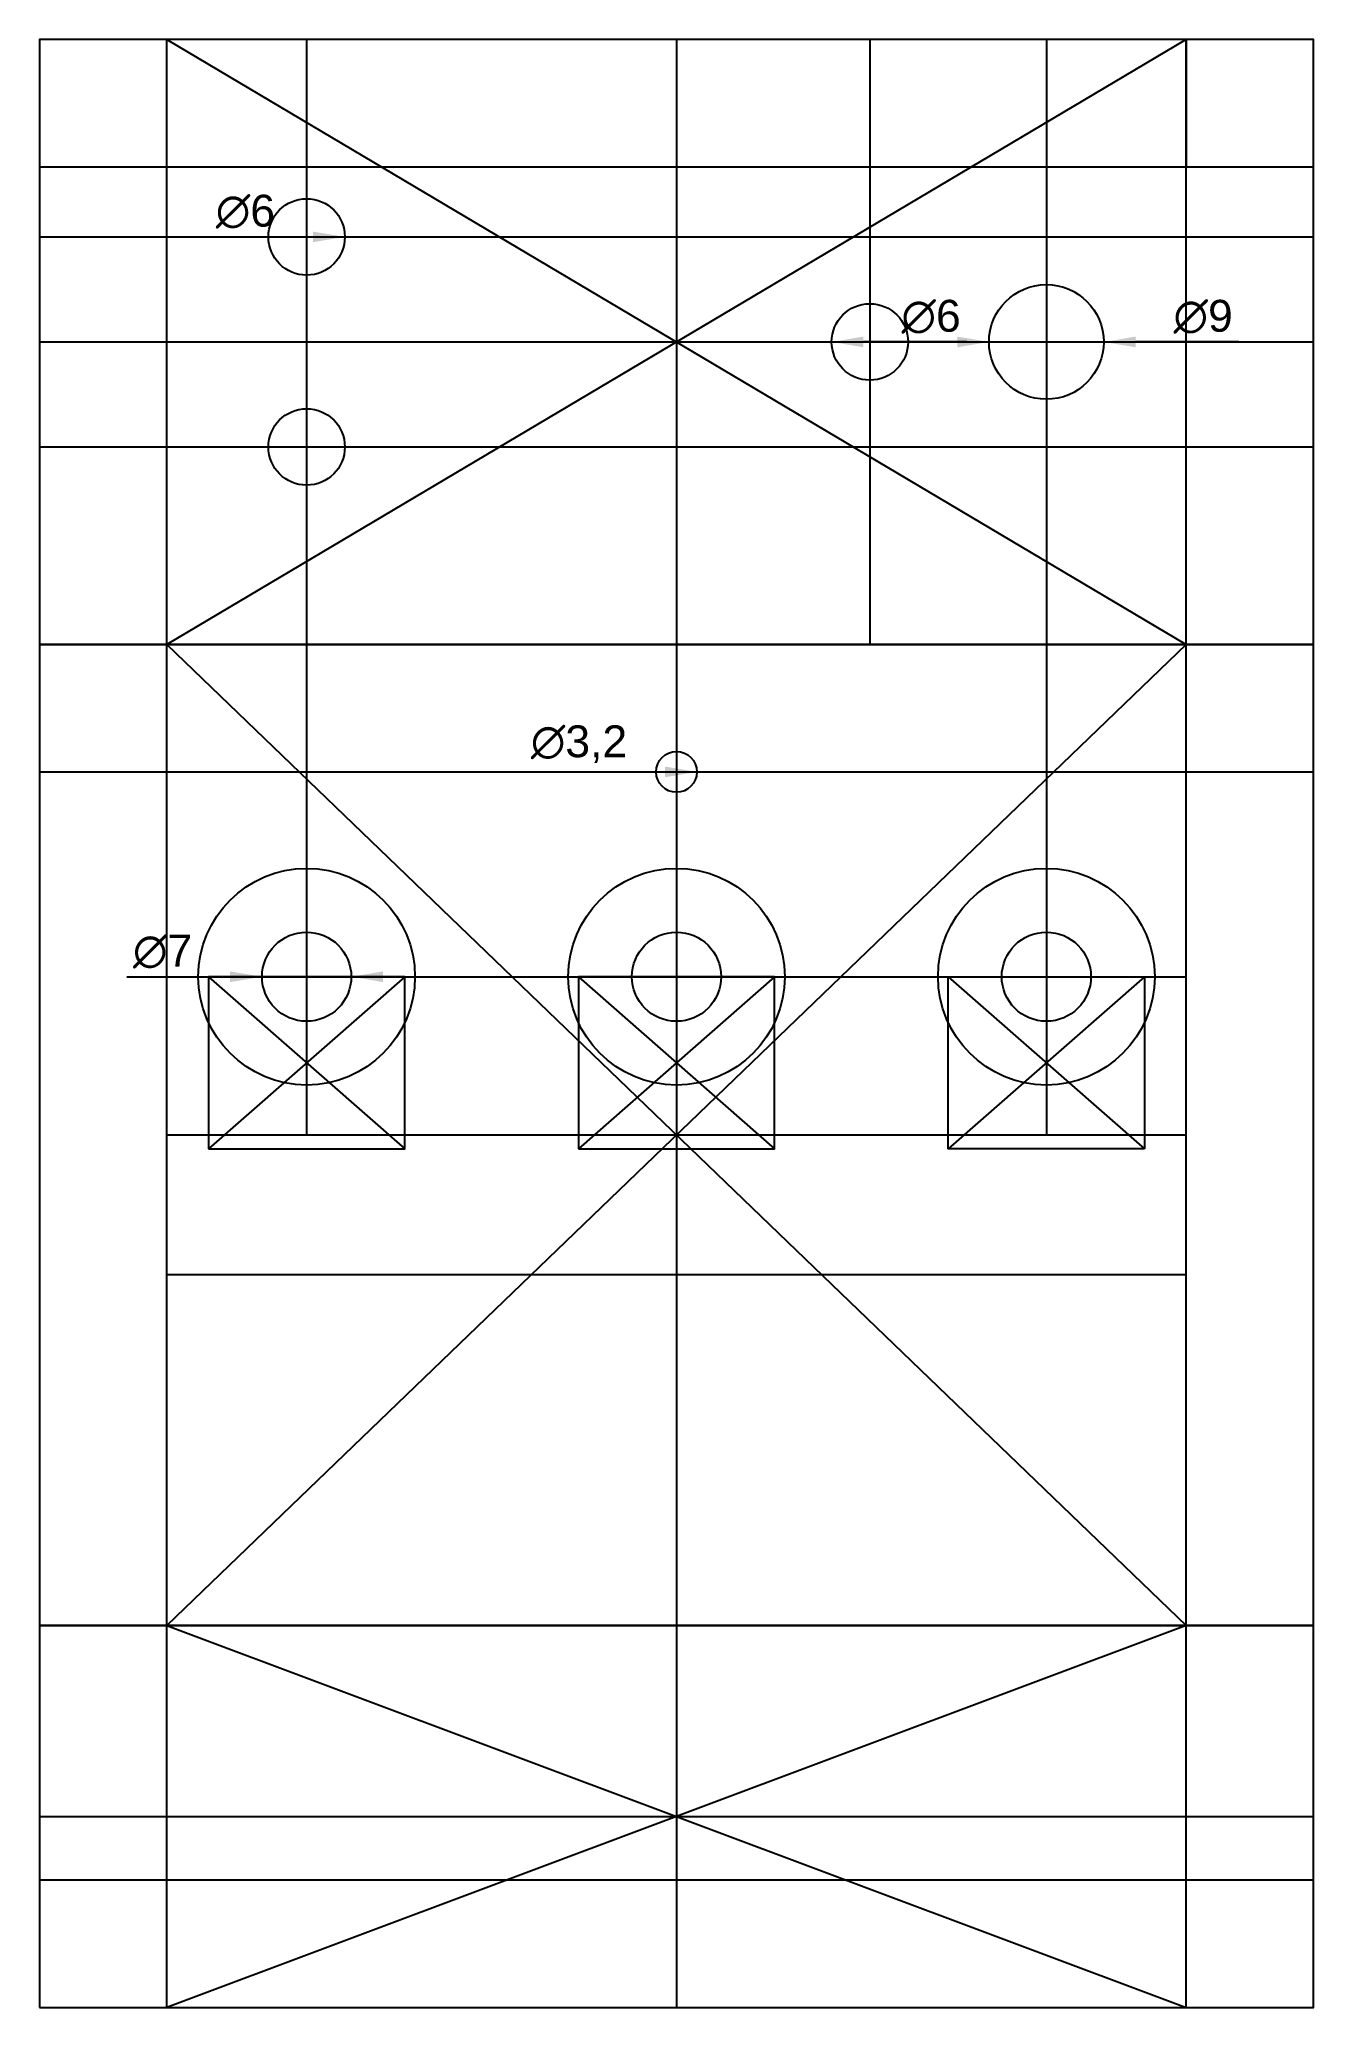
# Model space of a CAD drawing. Header units: millimetres. Extents: x 0 to 100, y 0 to 154.
import ezdxf

# ---------------------------------------------------------------- set-up
doc = ezdxf.new("R2010")
doc.units = ezdxf.units.MM
for name, color, linetype in [('Ano', 7, 'Continuous'), ('Guide', 7, 'Continuous'), ('hojo', 130, 'Continuous'), ('parts', 3, 'Continuous')]:
    doc.layers.add(name, color=color, linetype=linetype)
doc.styles.get("Standard").update_dxf_attribs({"font": 'arial.ttf'})
doc.dimstyles.new('ISO-25', dxfattribs={"dimtxt": 2.5, "dimasz": 2.5, "dimexe": 1.25, "dimexo": 0.625, "dimtad": 1, "dimtxsty": 'Standard', "dimcen": 2.5, "dimadec": 0, "dimazin": 0, "dimtfac": 1, "dimtmove": 0, "dimatfit": 3, "dimfxl": 1, "dimarcsym": 0})

# ---------------------------------------------------------------- blocks, each defined once
blk = doc.blocks.new('*D1')
at = {"layer": 'Ano', "color": 0, "lineweight": -2, "transparency": 16777216}
blk.add_line((13.37, 139), (21.47, 139), dxfattribs=at)
at = {"layer": 'Ano', "color": 0, "transparency": 16777216}
blk.add_solid([(21.47, 139.41), (21.47, 138.58), (23.97, 139)], dxfattribs=at)
at = {"layer": 'Defpoints', "color": 0, "transparency": 16777216}
for p in [(17.97, 139), (23.97, 139)]:
    blk.add_point(p, dxfattribs=at)
at = {"layer": 'Ano', "color": 0, "transparency": 16777216, "insert": (16.17, 140.97), "char_height": 2.5, "attachment_point": 5}
blk.add_mtext('∅6', dxfattribs=at)
blk = doc.blocks.new('*D2')
at = {"layer": 'Ano', "color": 0, "lineweight": -2, "transparency": 16777216}
blk.add_line((72.78, 130.75), (64.67, 130.75), dxfattribs=at)
at = {"layer": 'Ano', "color": 0, "transparency": 16777216}
blk.add_solid([(64.67, 131.17), (64.67, 130.33), (62.17, 130.75)], dxfattribs=at)
at = {"layer": 'Defpoints', "color": 0, "transparency": 16777216}
for p in [(62.17, 130.75), (68.17, 130.75)]:
    blk.add_point(p, dxfattribs=at)
at = {"layer": 'Ano', "color": 0, "transparency": 16777216, "insert": (69.98, 132.72), "char_height": 2.5, "attachment_point": 5}
blk.add_mtext('∅6', dxfattribs=at)
blk = doc.blocks.new('*D3')
at = {"layer": 'Ano', "color": 0, "lineweight": -2, "transparency": 16777216}
for p, q in [((72.03, 130.75), (69.53, 130.75)), ((74.53, 130.75), (83.53, 130.75)), ((94.14, 130.75), (86.03, 130.75))]:
    blk.add_line(p, q, dxfattribs=at)
at = {"layer": 'Ano', "color": 0, "transparency": 16777216}
for points in [[(72.03, 131.17), (72.03, 130.33), (74.53, 130.75)], [(86.03, 131.17), (86.03, 130.33), (83.53, 130.75)]]:
    blk.add_solid(points, dxfattribs=at)
at = {"layer": 'Defpoints', "color": 0, "transparency": 16777216}
for p in [(74.53, 130.75), (83.53, 130.75)]:
    blk.add_point(p, dxfattribs=at)
at = {"layer": 'Ano', "color": 0, "transparency": 16777216, "insert": (91.33, 132.72), "char_height": 2.5, "attachment_point": 5}
blk.add_mtext('∅9', dxfattribs=at)
blk = doc.blocks.new('*D4')
at = {"layer": 'Ano', "color": 0, "lineweight": -2, "transparency": 16777216}
for p, q in [((6.87, 80.92), (14.97, 80.92)), ((24.47, 80.92), (17.47, 80.92)), ((26.97, 80.92), (29.47, 80.92))]:
    blk.add_line(p, q, dxfattribs=at)
at = {"layer": 'Ano', "color": 0, "transparency": 16777216}
for points in [[(14.97, 81.34), (14.97, 80.5), (17.47, 80.92)], [(26.97, 81.34), (26.97, 80.5), (24.47, 80.92)]]:
    blk.add_solid(points, dxfattribs=at)
at = {"layer": 'Defpoints', "color": 0, "transparency": 16777216}
for p in [(17.47, 80.92), (24.47, 80.92)]:
    blk.add_point(p, dxfattribs=at)
at = {"layer": 'Ano', "color": 0, "transparency": 16777216, "insert": (9.67, 82.89), "char_height": 2.5, "attachment_point": 5}
blk.add_mtext('∅7', dxfattribs=at)
blk = doc.blocks.new('*D5')
at = {"layer": 'Defpoints', "color": 0, "transparency": 16777216}
for p in [(48.4, 97), (51.6, 97)]:
    blk.add_point(p, dxfattribs=at)
at = {"layer": 'Guide', "color": 0, "lineweight": -2, "transparency": 16777216}
blk.add_line((38.1, 97), (49.1, 97), dxfattribs=at)
at = {"layer": 'Guide', "color": 0, "transparency": 16777216}
blk.add_solid([(49.1, 97.42), (49.1, 96.58), (51.6, 97)], dxfattribs=at)
at = {"layer": 'Guide', "color": 0, "transparency": 16777216, "insert": (42.35, 99.17), "char_height": 2.5, "attachment_point": 5}
blk.add_mtext('∅3,2', dxfattribs=at)

msp = doc.modelspace()

# ---------------------------------------------------------------- linework, layer by layer
for p, q in [((10, 0), (10, 154.5)), ((90, 0), (90, 154.5))]:
    msp.add_line(p, q)
for points in [[(0, 107), (100, 107), (100, 154.5), (0, 154.5)], [(0, 30), (100, 30), (100, 107), (0, 107)], [(0, 0), (100, 0), (100, 30), (0, 30)]]:
    msp.add_lwpolyline(points, close=True)
for centre, radius in [((20.974, 138.995), 3), ((79.026, 130.75), 4.5), ((65.174, 130.75), 3), ((20.974, 122.505), 3), ((50, 97), 1.6)]:
    msp.add_circle(centre, radius)
at = {"layer": 'Guide'}
for p, q in [((20.974, 154.5), (20.974, 107)), ((65.174, 154.5), (65.174, 107)), ((79.026, 154.5), (79.026, 107)), ((0, 138.995), (100, 138.995)), ((0, 130.75), (100, 130.75)), ((0, 122.505), (100, 122.505)), ((20.974, 107), (20.974, 68.5)), ((50, 107), (50, 30)), ((79.026, 107), (79.026, 68.5)), ((0, 97), (100, 97)), ((10, 80.922), (90, 80.922)), ((10, 68.5), (90, 68.5)), ((10, 57.556), (90, 57.556))]:
    msp.add_line(p, q, dxfattribs=at)
for centre in [(20.974, 80.922), (50, 80.922), (79.026, 80.922)]:
    msp.add_circle(centre, 3.5, dxfattribs=at)
at = {"layer": 'hojo'}
for p, q in [((10, 154.5), (90, 107)), ((90, 154.5), (10, 107)), ((50, 154.5), (50, 0)), ((0, 144.5), (100, 144.5)), ((0, 130.75), (100, 130.75)), ((0, 107), (0, 97)), ((10, 107), (90, 30)), ((90, 107), (10, 30)), ((10, 30), (90, 0)), ((90, 30), (10, 0)), ((0, 15), (100, 15)), ((100, 10), (0, 10))]:
    msp.add_line(p, q, dxfattribs=at)
msp.add_lwpolyline([(90, 144.5), (100, 144.5), (100, 154.5), (90, 154.5)], close=True, dxfattribs=at)
at = {"layer": 'parts'}
for p, q in [((13.274, 80.922), (28.674, 67.422)), ((28.674, 80.922), (13.274, 67.422)), ((42.3, 80.922), (57.7, 67.422)), ((57.7, 80.922), (42.3, 67.422)), ((86.726, 80.922), (71.326, 67.422)), ((71.326, 80.922), (86.726, 67.422))]:
    msp.add_line(p, q, dxfattribs=at)
for points in [[(13.274, 67.422), (28.674, 67.422), (28.674, 80.922), (13.274, 80.922)], [(42.3, 67.422), (57.7, 67.422), (57.7, 80.922), (42.3, 80.922)], [(86.726, 67.422), (71.326, 67.422), (71.326, 80.922), (86.726, 80.922)]]:
    msp.add_lwpolyline(points, close=True, dxfattribs=at)
for centre in [(20.974, 80.922), (50, 80.922), (79.026, 80.922)]:
    msp.add_circle(centre, 8.5, dxfattribs=at)

# ---------------------------------------------------------------- dimensions: what is measured, and where the dimension line sits
at = {"layer": 'Ano'}
for p1, p2, picture, middle in [((17.974, 138.995), (23.974, 138.995), '*D1', (16.171, 138.995)), ((68.174, 130.75), (62.174, 130.75), '*D2', (69.977, 130.75))]:
    dim = msp.add_diameter_dim_2p(p1=p1, p2=p2, dimstyle='ISO-25', dxfattribs=at)
    dim.commit()
    dim.dimension.update_dxf_attribs({"geometry": picture, "text_midpoint": middle, "dimtype": 163})
for p1, p2, picture, middle in [((74.526, 130.75), (83.526, 130.75), '*D3', (91.333, 132.721)), ((24.474, 80.922), (17.474, 80.922), '*D4', (9.67, 82.893))]:
    dim = msp.add_diameter_dim_2p(p1=p1, p2=p2, dimstyle='ISO-25', dxfattribs=at)
    dim.commit()
    dim.dimension.update_dxf_attribs({"geometry": picture, "text_midpoint": middle})
at = {"layer": 'Guide'}
dim = msp.add_diameter_dim_2p(p1=(48.4, 97), p2=(51.6, 97), dimstyle='ISO-25', dxfattribs=at)
dim.commit()
dim.dimension.update_dxf_attribs({"geometry": '*D5', "text_midpoint": (42.352, 97), "dimtype": 163})

doc.saveas('drawing.dxf')
